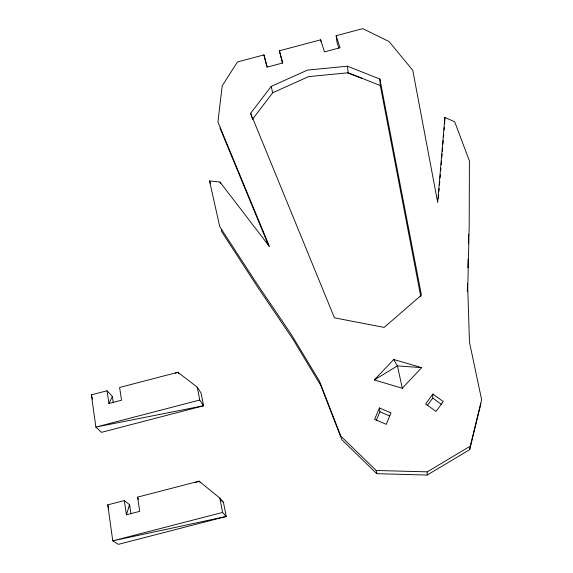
<?xml version="1.0" encoding="UTF-8"?>
<svg xmlns="http://www.w3.org/2000/svg" width="573" height="573" viewBox="0 0 573 573"><rect width="100%" height="100%" fill="white"/><g stroke="black" fill="none" stroke-linecap="round" stroke-linejoin="round"><path stroke-width="0.86" d="M221.293 229.343L221.88 231.965L257.571 286.93L292.839 339.058L320.687 385.264L341.816 439.677L376.776 473.685L427.186 475.046L427.229 471.844L470.268 446.159L481.614 399.632L469.459 342.16L467.754 288.498L469.194 226.049L469.402 160.906L454.704 121.813L444.87 117.444L437.672 202.391L412.775 70.321L389.003 41.485L362.716 28.65L336.158 35.712L337.003 42.445L338.801 48.039M467.303 291.743L467.489 283.778M467.862 267.856L468.062 259.01M468.435 243.088L468.635 234.242M427.15 405.734L432.73 398.092L432.837 394.088L443.244 401.537L436.06 411.45L425.653 403.922L432.837 394.088M444.655 123.775L444.87 117.444M438.345 198.33L438.646 194.784M438.947 191.232L439.176 188.567M439.477 185.022L439.778 181.469M440.078 177.917L440.372 174.364M440.673 170.818L440.902 168.154M441.203 164.601L441.504 161.056M441.804 157.503L442.105 153.951M442.327 151.293L442.628 147.741M442.929 144.188L443.23 140.643M443.531 137.09L443.753 134.426M444.132 129.985L444.354 127.328M427.186 475.046L469.702 449.655L470.268 446.159M469.702 449.655L480.926 403.607M129.111 506.46L129.598 504.741L124.291 500.573L107.745 504.863L112.766 540.84L118.367 544.35L226.22 516.466L223.456 502.328L219.803 498.066L199.089 481.184L137.541 497.142L139.733 511.338L126.397 514.79L124.291 500.573M126.397 514.79L129.598 504.741L130.909 513.487M376.217 420.646L379.92 411.794L379.405 407.962L390.987 412.918L386.245 424.364L374.627 419.343L379.405 407.962M108.934 403.507L112.372 396.552L107.051 390.765L91.386 394.854L95.87 427.078L101.464 432.35L203.558 405.763L201.087 393.078L197.241 387.162L177.852 372.278L119.592 387.484L121.555 400.212L108.934 403.507L107.051 390.765M252.378 119.442L272.684 92.783L308.561 76.617L348.162 72.771L380.307 85.556L420.775 296.506M250.659 113.268L271.187 86.423L307.429 70.114L347.417 66.203L379.87 79.038L421.427 295.102L384.161 327.412L334.46 317.829L250.659 113.268L251.948 117.895M402.31 388.272L421.656 367.63L393.73 359.507L374.341 379.935L402.31 388.272L397.426 365.896L393.73 359.507M374.341 379.935L397.426 365.896L421.656 367.63M175.359 373.267L177.852 372.278L178.769 373.639M194.87 482.695L199.089 481.184L200.228 482.48M336.158 35.712L340.04 47.752L324.44 51.899L320.672 39.824L279.402 50.796L282.861 62.944L267.283 67.077L263.945 54.908L237.473 61.941L222.224 85.764L217.926 121.942L269.496 246.576L219.968 182.049L209.525 180.903L219.746 226.629L255.751 282.009L291.363 334.575L319.49 381.203L340.835 436.146L376.203 470.49L376.776 473.685M199.733 400.026L95.87 427.078L203.558 405.763L199.733 400.026L197.241 387.162M222.596 512.441L112.766 540.84L226.22 516.466L222.596 512.441L219.803 498.066M376.203 470.49L427.229 471.844M347.474 72.835L362.551 78.494M379.92 411.794L389.733 416.005M432.73 398.092L441.647 404.488M220.741 500.114L223.456 502.328M219.968 128.023L268.758 246.01M137.541 497.142L138.53 499.62M209.525 180.903L210.463 183.331M219.968 182.049L220.562 183.668M282.396 63.023L279.402 50.796M265.478 61.454L267.025 67.098M91.386 394.854L92.532 399.109M107.745 504.863L108.669 508.294M263.945 54.908L265.292 60.638M271.187 86.423L272.684 92.783M112.372 396.552L113.246 402.418M320.672 39.824L320.916 41.5M347.417 66.203L348.162 72.771M379.87 79.038L380.307 85.556"/></g></svg>
